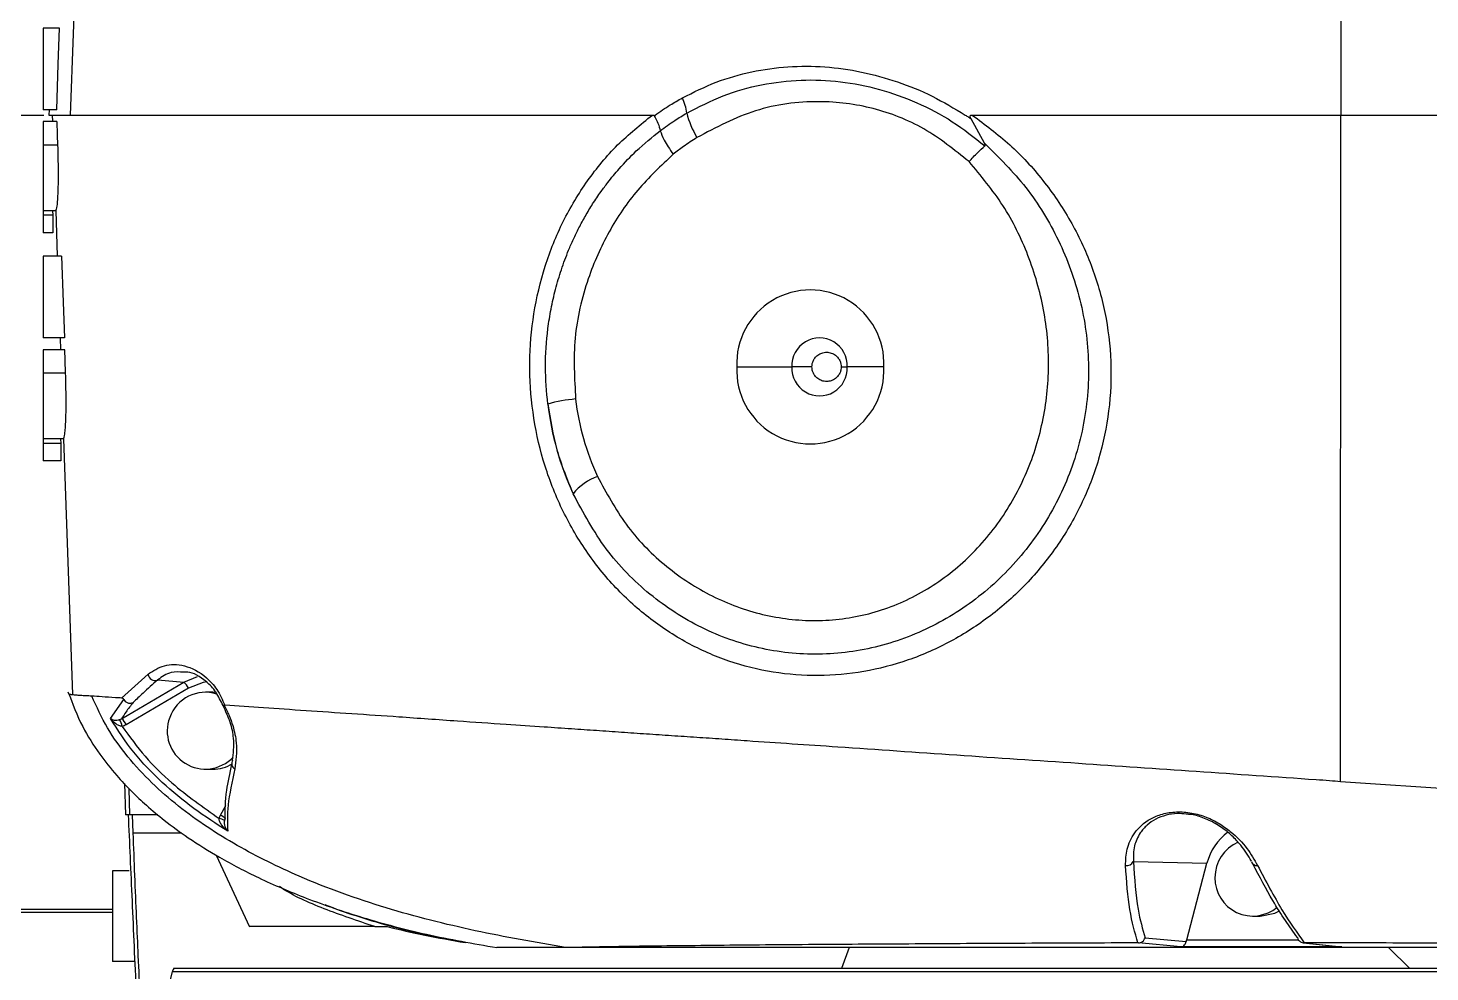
# Model space of a CAD drawing. Header units: millimetres. Extents: x -13464 to 9471, y -517 to 17126.
# Drawn here: x 5207.5 to 5307.7, y 12454.3 to 12521.7 of the extents above; entities that cross this region are included whole.
import ezdxf

# ---------------------------------------------------------------- set-up
doc = ezdxf.new("R2010")
doc.units = ezdxf.units.MM

msp = doc.modelspace()

# ---------------------------------------------------------------- linework, layer by layer
at = {"color": 7, "linetype": 'Continuous', "lineweight": 25}
for p, q in [((5301.33, 12563.14), (5301.34, 12515.5)), ((5208.63, 12521.72), (5208.63, 12515.87)), ((5209.8, 12521.72), (5208.63, 12521.72)), ((5204.34, 12515.5), (5208.68, 12515.5)), ((5209.6, 12515.87), (5208.63, 12515.87)), ((5208.63, 12515.03), (5208.63, 12513.36)), ((5209.6, 12515.03), (5208.63, 12515.03)), ((5209.05, 12515.87), (5209.04, 12515.5)), ((5209.28, 12515.5), (5209.3, 12515.03)), ((5275.88, 12513.49), (5274.93, 12515.22)), ((5301.33, 12467.86), (5301.34, 12515.5)), ((5301.34, 12515.5), (5479.34, 12515.5)), ((5208.63, 12513.36), (5208.63, 12508.66)), ((5209.66, 12513.36), (5208.63, 12513.36)), ((5209.51, 12508.66), (5208.63, 12508.66)), ((5208.63, 12508.66), (5208.63, 12508.34)), ((5209.31, 12508.34), (5208.63, 12508.34)), ((5208.63, 12508.34), (5208.63, 12507.09)), ((5209.29, 12508.66), (5209.31, 12508.34)), ((5209.52, 12508.68), (5209.63, 12505.42)), ((5209.31, 12507.09), (5208.63, 12507.09)), ((5208.63, 12505.42), (5208.63, 12499.57)), ((5209.94, 12505.42), (5208.63, 12505.42)), ((5210.14, 12499.57), (5208.63, 12499.57)), ((5209.84, 12499.57), (5209.86, 12498.73)), ((5208.63, 12498.73), (5208.63, 12497.06)), ((5210.17, 12498.73), (5208.63, 12498.73)), ((5210.23, 12497.06), (5208.63, 12497.06)), ((5208.63, 12497.06), (5208.63, 12492.35)), ((5258.19, 12497.5), (5262.12, 12497.5)), ((5263.55, 12497.5), (5262.12, 12497.5)), ((5265.65, 12497.5), (5266.07, 12497.5)), ((5268.69, 12497.5), (5266.07, 12497.5)), ((5210.08, 12492.35), (5208.63, 12492.35)), ((5208.63, 12492.35), (5208.63, 12492.04)), ((5208.63, 12492.04), (5208.63, 12490.79)), ((5209.88, 12492.04), (5208.63, 12492.04)), ((5209.86, 12492.35), (5209.88, 12492.04)), ((5210.09, 12492.37), (5210.72, 12474.08)), ((5209.88, 12490.79), (5208.63, 12490.79)), ((5214.23, 12473.83), (5216.12, 12475.54)), ((5214.23, 12472.36), (5218.68, 12474.97)), ((5216.82, 12475.13), (5218.68, 12474.97)), ((5218.68, 12474.97), (5219.65, 12475.38)), ((5210.48, 12474.08), (5210.51, 12474.09)), ((5219.01, 12474.54), (5214.56, 12471.93)), ((5220.74, 12474.25), (5220.22, 12474.25)), ((5221.01, 12474.24), (5220.74, 12474.25)), ((5213.44, 12472.38), (5214.38, 12473.74)), ((5214.08, 12472.3), (5214.23, 12472.36)), ((5220.22, 12468.75), (5220.74, 12468.75)), ((5214.43, 12467.72), (5214.52, 12465.5)), ((5214.83, 12465.5), (5214.77, 12467.36)), ((5311.88, 12467.15), (5301.33, 12467.86)), ((5221.3, 12465.47), (5221.68, 12466.15)), ((5214.83, 12465.5), (5214.52, 12465.5)), ((5215.01, 12465.5), (5214.83, 12465.5)), ((5215.06, 12464.2), (5215.01, 12465.5)), ((5216.81, 12465.5), (5215.01, 12465.5)), ((5221.64, 12465.22), (5221.59, 12465.09)), ((5215.06, 12464.2), (5218.53, 12464.2)), ((5220.98, 12462.62), (5223.38, 12457.48)), ((5286.52, 12462.16), (5291.78, 12462.04)), ((5290.33, 12456.56), (5291.78, 12462.04)), ((5213.59, 12461.5), (5213.59, 12455)), ((5214.77, 12461.5), (5213.59, 12461.5)), ((5204.86, 12458.75), (5213.59, 12458.75)), ((5213.59, 12458.5), (5204.86, 12458.5)), ((5295.06, 12458.25), (5295.58, 12458.25)), ((5232.32, 12457.5), (5233.2, 12457.5)), ((5407.64, 12456), (5245.95, 12456)), ((5266.21, 12456), (5265.67, 12454.5)), ((5289.92, 12456.06), (5286.88, 12456.34)), ((5287.37, 12456.71), (5290.3, 12456.43)), ((5301.42, 12456.06), (5289.92, 12456.06)), ((5290.33, 12456.56), (5298.32, 12456.56)), ((5298.66, 12456.35), (5301.37, 12456.06)), ((5298.71, 12456.35), (5301.42, 12456.06)), ((5304.76, 12456), (5306.28, 12454.5)), ((5215.13, 12455), (5213.59, 12455)), ((5217.85, 12454.26), (5216.85, 12450.52)), ((5360.84, 12454.26), (5217.85, 12454.26)), ((5360.74, 12454.5), (5217.95, 12454.5))]:
    msp.add_line(p, q, dxfattribs=at)
at = {"color": 7, "linetype": 'Continuous', "lineweight": 25, "flags": 128}
for points in [[(5210.59, 12515.5), (5211.44, 12538.76), (5212.1, 12557.03)], [(5209.6, 12515.87), (5209.71, 12519.14), (5209.8, 12521.72)], [(5209.6, 12515.03), (5209.63, 12514.09), (5209.66, 12513.36)], [(5209.94, 12505.42), (5210.05, 12502.14), (5210.14, 12499.57)], [(5210.23, 12497.06), (5210.2, 12497.99), (5210.17, 12498.73)], [(5220.35, 12474.99), (5220.06, 12474.94), (5219.01, 12474.54)], [(5295.58, 12458.25), (5296.62, 12458.46), (5296.97, 12458.64)]]:
    msp.add_lwpolyline(points, dxfattribs=at)
at = {"color": 7, "linetype": 'Continuous', "lineweight": 25}
for centre, radius, start, end in [((5251.07, 12515.2), 3.57, 6.9981, 25.3434), ((5261.03, 12517.27), 6.62, 194.2345, 210.6214), ((5263.44, 12497.74), 5.26, 357.3655, 182.6345), ((5264.1, 12497.59), 1.98, 357.3655, 182.6345), ((5263.44, 12497.26), 5.26, 177.3655, 2.6345), ((5264.1, 12497.41), 1.98, 177.3655, 2.6345), ((5247.62, 12484.32), 10.93, 94.9854, 105.6119), ((5265.22, 12497.46), 18.69, 186.9324, 204.624), ((5266.15, 12497.45), 21.63, 186.9324, 204.624), ((5249.59, 12485.91), 4, 109.7304, 140.7384), ((5216.63, 12475.61), 0.52, 187.6391, 291.1747), ((5217.91, 12474.04), 1.21, 24.3654, 50.5115), ((5220.22, 12471.55), 2.7, 72.3287, 160.7094), ((5213.15, 12471.65), 1.13, 8.5855, 35.1888), ((5213.46, 12471.43), 1.21, 24.3654, 50.5115), ((5220.21, 12471.48), 2.72, 159.1782, 316.9245), ((5220.74, 12471.43), 2.68, 270.0261, 301.5247), ((5222.54, 12469.16), 0.441, 147.9733, 239.0385), ((5220.62, 12462.97), 2.34, 65.6761, 75.8133), ((5220.74, 12464.29), 1.3, 45.8511, 64.5363), ((5295.64, 12461.03), 3.99, 126.2107, 165.3454), ((5295.1, 12461.01), 2.75, 113.4451, 180.2173), ((5286.05, 12462.38), 0.518, 260.809, 334.8525), ((5295.33, 12462.25), 0.377, 192.5775, 279.8765), ((5295.06, 12460.97), 2.71, 179.2313, 310.0458), ((5218.82, 12454), 1, 150, 165)]:
    msp.add_arc(centre, radius, start, end, dxfattribs=at)
for points, knots in [([(5208.63, 12613.33), (5208.38, 12612.95), (5207.86, 12612.19), (5206.75, 12610.77), (5205.42, 12609.16), (5203.39, 12606.74), (5200.46, 12603.3), (5196.6, 12598.6), (5192.61, 12593.45), (5188.66, 12587.92), (5184.87, 12582.09), (5180.9, 12575.31), (5176.96, 12567.56), (5173.33, 12558.8), (5170.37, 12549.77), (5168.11, 12540.52), (5166.51, 12531.08), (5166.06, 12524.71), (5165.83, 12521.53)], [0, 0, 0, 0, 0.030675, 0.061603, 0.092632, 0.123637, 0.185799, 0.247678, 0.310101, 0.372379, 0.434563, 0.497177, 0.581003, 0.664379, 0.747722, 0.831593, 0.915801, 1, 1, 1, 1]), ([(5254.3, 12516.73), (5255.09, 12517.13), (5256.69, 12517.92), (5259.23, 12518.64), (5261.84, 12519.01), (5264.48, 12519), (5267.1, 12518.63), (5269.68, 12517.92), (5272.18, 12516.91), (5273.73, 12515.97), (5274.51, 12515.5)], [0, 0, 0, 0, 0.126189, 0.252041, 0.376572, 0.501617, 0.626418, 0.750765, 0.875885, 1, 1, 1, 1]), ([(5254.61, 12515.64), (5255.47, 12516.08), (5257.18, 12516.96), (5259.94, 12517.73), (5262.76, 12518.07), (5265.6, 12517.95), (5268.38, 12517.41), (5271.07, 12516.44), (5273.63, 12515.11), (5275.15, 12513.9), (5275.92, 12513.3)], [0, 0, 0, 0, 0.126991, 0.252956, 0.378811, 0.503067, 0.627859, 0.75143, 0.87599, 1, 1, 1, 1]), ([(5252.35, 12515.5), (5252.71, 12515.75), (5253.34, 12516.19), (5254, 12516.56), (5254.3, 12516.73)], [0, 0, 0, 0, 0.561331, 1, 1, 1, 1]), ([(5274.78, 12512.17), (5273.74, 12513.01), (5271.66, 12514.68), (5267.95, 12516.12), (5263.84, 12516.64), (5259.45, 12516.06), (5256.7, 12514.62), (5255.33, 12513.89)], [0, 0, 0, 0, 0.1877305, 0.3739396, 0.5607866, 0.7805479, 1, 1, 1, 1]), ([(5209.05, 12515.5), (5209.03, 12515.5), (5209, 12515.5), (5209.18, 12515.5), (5209.61, 12515.5), (5210.26, 12515.5), (5210.59, 12515.5)], [0, 0, 0, 0, 0.174617, 0.427331, 0.707787, 1, 1, 1, 1]), ([(5210.59, 12515.5), (5210.95, 12515.5), (5211.65, 12515.5), (5213.25, 12515.5), (5215.35, 12515.5), (5218.07, 12515.5), (5221.26, 12515.5), (5224.84, 12515.5), (5229.78, 12515.5), (5236.31, 12515.5), (5244.2, 12515.5), (5249.51, 12515.5), (5252.16, 12515.5)], [0, 0, 0, 0, 0.100812, 0.197147, 0.286178, 0.367798, 0.444656, 0.519058, 0.592592, 0.727659, 0.863738, 1, 1, 1, 1]), ([(5275.01, 12515.5), (5275.92, 12514.82), (5277.76, 12513.46), (5280.11, 12510.89), (5282.09, 12507.99), (5283.59, 12504.8), (5284.58, 12501.4), (5285, 12497.89), (5284.85, 12494.34), (5284.13, 12490.89), (5282.86, 12487.61), (5281.1, 12484.6), (5278.91, 12481.93), (5276.36, 12479.65), (5273.51, 12477.82), (5270.46, 12476.47), (5267.27, 12475.65), (5264.02, 12475.35), (5260.77, 12475.6), (5257.6, 12476.39), (5254.6, 12477.71), (5251.83, 12479.53), (5249.34, 12481.81), (5247.23, 12484.49), (5245.52, 12487.52), (5244.28, 12490.8), (5243.54, 12494.26), (5243.31, 12497.79), (5243.61, 12501.32), (5244.41, 12504.73), (5245.71, 12507.94), (5247.46, 12510.85), (5249.6, 12513.45), (5251.31, 12514.82), (5252.16, 12515.5)], [0, 0, 0, 0, 0.030978, 0.062206, 0.093343, 0.124748, 0.156035, 0.187541, 0.218843, 0.250325, 0.281497, 0.312842, 0.34385, 0.375017, 0.405922, 0.43696, 0.467838, 0.498707, 0.529944, 0.561223, 0.592309, 0.623675, 0.654889, 0.686346, 0.717636, 0.74913, 0.780449, 0.81194, 0.84327, 0.874727, 0.906062, 0.93744, 0.968766, 1, 1, 1, 1]), ([(5252.16, 12515.5), (5252.18, 12515.5), (5252.21, 12515.5), (5252.24, 12515.49), (5252.27, 12515.48), (5252.28, 12515.46), (5252.29, 12515.45)], [0, 0, 0, 0, 0.354649, 0.64124, 0.829648, 1, 1, 1, 1]), ([(5252.29, 12515.45), (5252.3, 12515.46), (5252.32, 12515.48), (5252.34, 12515.5), (5252.35, 12515.5)], [0, 0, 0, 0, 0.56, 1, 1, 1, 1]), ([(5252.29, 12515.45), (5252.38, 12515.27), (5252.6, 12514.87), (5252.67, 12514.55), (5252.71, 12514.38)], [0, 0, 0, 0, 0.463404, 1, 1, 1, 1]), ([(5252.71, 12514.38), (5253.05, 12514.63), (5253.67, 12515.08), (5254.33, 12515.47), (5254.61, 12515.64)], [0, 0, 0, 0, 0.5599514, 1, 1, 1, 1]), ([(5274.51, 12515.5), (5274.59, 12515.45), (5274.73, 12515.36), (5274.87, 12515.26), (5274.93, 12515.22)], [0, 0, 0, 0, 0.56, 1, 1, 1, 1]), ([(5274.93, 12515.22), (5274.91, 12515.25), (5274.89, 12515.29), (5274.86, 12515.36), (5274.86, 12515.42), (5274.87, 12515.46), (5274.9, 12515.48), (5274.95, 12515.5), (5274.99, 12515.5), (5275.01, 12515.5)], [0, 0, 0, 0, 0.230752, 0.407987, 0.55595, 0.632757, 0.711083, 0.836312, 1, 1, 1, 1]), ([(5275.01, 12515.5), (5277.38, 12515.5), (5282.15, 12515.5), (5288.96, 12515.5), (5295.38, 12515.5), (5299.35, 12515.5), (5301.34, 12515.5)], [0, 0, 0, 0, 0.276459, 0.554468, 0.775399, 1, 1, 1, 1]), ([(5244.68, 12494.84), (5244.6, 12495.73), (5244.45, 12497.53), (5244.61, 12499.8), (5244.9, 12501.65), (5245.22, 12503.06), (5245.64, 12504.46), (5246.08, 12505.65), (5246.51, 12506.64), (5246.91, 12507.46), (5247.37, 12508.3), (5247.89, 12509.17), (5248.43, 12509.96), (5249.06, 12510.81), (5249.88, 12511.8), (5251.1, 12513.08), (5252.13, 12513.91), (5252.71, 12514.38)], [0, 0, 0, 0, 0.117623, 0.2396758, 0.3024275, 0.366761, 0.4327727, 0.4995979, 0.5380127, 0.5789245, 0.6224329, 0.6686785, 0.7177722, 0.7546876, 0.81386, 0.8953521, 1, 1, 1, 1]), ([(5252.71, 12514.38), (5252.79, 12514.17), (5252.92, 12513.82), (5253.28, 12513.22), (5253.52, 12512.88), (5253.65, 12512.7)], [0, 0, 0, 0, 0.44319, 0.710429, 1, 1, 1, 1]), ([(5209.66, 12513.36), (5209.67, 12512.74), (5209.71, 12511.51), (5209.68, 12509.96), (5209.61, 12508.87), (5209.54, 12508.73), (5209.51, 12508.66)], [0, 0, 0, 0, 0.2499919, 0.4997614, 0.7494326, 1, 1, 1, 1]), ([(5275.88, 12513.49), (5276.91, 12512.48), (5278.98, 12510.43), (5281.3, 12506.58), (5282.86, 12502.33), (5283.48, 12497.76), (5283.08, 12493.15), (5281.66, 12488.75), (5279.33, 12484.8), (5276.22, 12481.48), (5272.5, 12478.97), (5268.37, 12477.38), (5264.04, 12476.8), (5259.72, 12477.26), (5255.6, 12478.72), (5251.89, 12481.13), (5248.69, 12484.37), (5247.22, 12487.08), (5246.49, 12488.44)], [0, 0, 0, 0, 0.060041, 0.120875, 0.182474, 0.244516, 0.30723, 0.370027, 0.432624, 0.495413, 0.558218, 0.620804, 0.683609, 0.746496, 0.809244, 0.872512, 0.9361, 1, 1, 1, 1]), ([(5255.33, 12513.89), (5255.01, 12513.68), (5254.43, 12513.31), (5253.89, 12512.89), (5253.65, 12512.7)], [0, 0, 0, 0, 0.559957, 1, 1, 1, 1]), ([(5274.78, 12512.17), (5274.98, 12512.39), (5275.34, 12512.79), (5275.74, 12513.14), (5275.92, 12513.3)], [0, 0, 0, 0, 0.545275, 1, 1, 1, 1]), ([(5275.92, 12513.3), (5275.92, 12513.31), (5275.93, 12513.32), (5275.93, 12513.34), (5275.93, 12513.4), (5275.9, 12513.45), (5275.88, 12513.49)], [0, 0, 0, 0, 0.069214, 0.146146, 0.346034, 1, 1, 1, 1]), ([(5253.65, 12512.7), (5252.77, 12511.88), (5251.02, 12510.24), (5248.97, 12507.2), (5247.39, 12503.65), (5246.43, 12499.57), (5246.59, 12496.66), (5246.67, 12495.21)], [0, 0, 0, 0, 0.187525, 0.373464, 0.560306, 0.780015, 1, 1, 1, 1]), ([(5248.24, 12489.67), (5248.87, 12488.5), (5250.14, 12486.14), (5252.91, 12483.29), (5256.15, 12481.11), (5259.77, 12479.73), (5263.58, 12479.22), (5267.41, 12479.65), (5271.03, 12481.02), (5274.25, 12483.25), (5276.92, 12486.19), (5278.91, 12489.67), (5280.16, 12493.53), (5280.59, 12497.57), (5280.23, 12501.62), (5279.1, 12505.5), (5277.32, 12509.13), (5275.63, 12511.16), (5274.78, 12512.17)], [0, 0, 0, 0, 0.062588, 0.12515, 0.187697, 0.249965, 0.31249, 0.374946, 0.437235, 0.499813, 0.562393, 0.624743, 0.687279, 0.749831, 0.812158, 0.874759, 0.937222, 1, 1, 1, 1]), ([(5209.31, 12508.34), (5209.31, 12508.03), (5209.31, 12507.3), (5209.31, 12507.17), (5209.31, 12507.09)], [0, 0, 0, 0, 0.421059, 1, 1, 1, 1]), ([(5263.55, 12497.5), (5263.56, 12497.57), (5263.56, 12497.7), (5263.63, 12497.92), (5263.76, 12498.15), (5263.97, 12498.36), (5264.26, 12498.51), (5264.6, 12498.57), (5264.94, 12498.51), (5265.23, 12498.36), (5265.44, 12498.15), (5265.57, 12497.92), (5265.63, 12497.7), (5265.64, 12497.57), (5265.65, 12497.5)], [0, 0, 0, 0, 0.057328, 0.124872, 0.20374, 0.29406, 0.39415, 0.5, 0.60585, 0.70594, 0.79626, 0.875128, 0.942672, 1, 1, 1, 1]), ([(5210.08, 12492.35), (5210.11, 12492.43), (5210.18, 12492.57), (5210.25, 12493.65), (5210.28, 12495.21), (5210.24, 12496.44), (5210.23, 12497.06)], [0, 0, 0, 0, 0.2500061, 0.4997871, 0.7494484, 1, 1, 1, 1]), ([(5265.65, 12497.5), (5265.64, 12497.44), (5265.63, 12497.3), (5265.57, 12497.09), (5265.44, 12496.86), (5265.23, 12496.65), (5264.94, 12496.5), (5264.6, 12496.44), (5264.26, 12496.5), (5263.97, 12496.65), (5263.76, 12496.86), (5263.63, 12497.09), (5263.56, 12497.3), (5263.56, 12497.44), (5263.55, 12497.5)], [0, 0, 0, 0, 0.057328, 0.124872, 0.20374, 0.29406, 0.39415, 0.5, 0.60585, 0.70594, 0.79626, 0.875128, 0.942672, 1, 1, 1, 1]), ([(5244.68, 12494.84), (5244.86, 12493.74), (5245.22, 12491.53), (5246.06, 12489.47), (5246.49, 12488.44)], [0, 0, 0, 0, 0.496672, 1, 1, 1, 1]), ([(5209.88, 12492.04), (5209.88, 12491.73), (5209.88, 12491), (5209.88, 12490.86), (5209.88, 12490.79)], [0, 0, 0, 0, 0.420301, 1, 1, 1, 1]), ([(5216.12, 12475.54), (5216.49, 12475.78), (5217.24, 12476.27), (5218.69, 12476.27), (5220.05, 12475.6), (5221.07, 12474.51), (5221.43, 12473.72), (5221.61, 12473.33)], [0, 0, 0, 0, 0.249249, 0.49989, 0.75001, 0.875408, 1, 1, 1, 1]), ([(5216.82, 12475.13), (5216.45, 12474.81), (5215.8, 12474.24), (5215.28, 12473.74), (5215.06, 12473.52)], [0, 0, 0, 0, 0.559942, 1, 1, 1, 1]), ([(5218.67, 12475.68), (5218.36, 12475.7), (5217.64, 12475.75), (5217.12, 12475.35), (5216.82, 12475.13)], [0, 0, 0, 0, 0.432153, 1, 1, 1, 1]), ([(5221.48, 12473.3), (5221.32, 12473.63), (5220.98, 12474.34), (5220.08, 12475.25), (5219.24, 12475.72), (5218.76, 12475.69), (5218.67, 12475.68)], [0, 0, 0, 0, 0.2125516, 0.4476642, 0.8924786, 1, 1, 1, 1]), ([(5210.4, 12474.28), (5210.72, 12473.44), (5211.31, 12471.88), (5212.57, 12469.92), (5213.77, 12468.4), (5214.9, 12467.19), (5216.07, 12466.09), (5217.42, 12464.98), (5219.13, 12463.73), (5221.35, 12462.35), (5224.13, 12460.9), (5227.52, 12459.45), (5231.52, 12458.09), (5236.06, 12456.87), (5239.35, 12456.3), (5241.04, 12456)], [0, 0, 0, 0, 0.0703807, 0.1305115, 0.1805618, 0.2201309, 0.2578963, 0.3029038, 0.3629779, 0.4381048, 0.5277064, 0.6307552, 0.7456473, 0.8699131, 1, 1, 1, 1]), ([(5212.1, 12473.97), (5212.03, 12473.98), (5211.85, 12473.99), (5211.61, 12474), (5211.4, 12474.01), (5211.24, 12474.02), (5211.11, 12474.03), (5210.98, 12474.04), (5210.84, 12474.05), (5210.73, 12474.07), (5210.63, 12474.08), (5210.54, 12474.08), (5210.49, 12474.08), (5210.46, 12474.08), (5210.47, 12474.08), (5210.47, 12474.08)], [0, 0, 0, 0, 0.062697, 0.148856, 0.235202, 0.297586, 0.349764, 0.416694, 0.49837, 0.594799, 0.669127, 0.768268, 0.892236, 0.994982, 1, 1, 1, 1]), ([(5213.79, 12473.86), (5213.45, 12473.88), (5212.79, 12473.93), (5212.33, 12473.96), (5212.1, 12473.97)], [0, 0, 0, 0, 0.500076, 1, 1, 1, 1]), ([(5245.95, 12456), (5243.79, 12456.38), (5239.48, 12457.13), (5233.09, 12458.75), (5227.39, 12460.79), (5222.42, 12463.23), (5218.21, 12465.99), (5215.14, 12468.92), (5213.15, 12471.67), (5212.45, 12473.2), (5212.1, 12473.97)], [0, 0, 0, 0, 0.165404, 0.33075, 0.496698, 0.621013, 0.747878, 0.874228, 0.937019, 1, 1, 1, 1]), ([(5214.23, 12473.83), (5214.16, 12473.84), (5214, 12473.85), (5213.86, 12473.86), (5213.79, 12473.86)], [0, 0, 0, 0, 0.500289, 1, 1, 1, 1]), ([(5214.38, 12473.74), (5214.38, 12473.75), (5214.38, 12473.76), (5214.36, 12473.78), (5214.33, 12473.81), (5214.28, 12473.83), (5214.25, 12473.83), (5214.23, 12473.83)], [0, 0, 0, 0, 0.0396435, 0.0822952, 0.1859041, 0.500583, 1, 1, 1, 1]), ([(5215.06, 12473.52), (5214.88, 12473.29), (5214.55, 12472.88), (5214.33, 12472.52), (5214.23, 12472.36)], [0, 0, 0, 0, 0.559996, 1, 1, 1, 1]), ([(5214.38, 12473.74), (5214.42, 12473.69), (5214.47, 12473.61), (5214.58, 12473.54), (5214.68, 12473.49), (5214.78, 12473.47), (5214.91, 12473.47), (5215, 12473.5), (5215.06, 12473.52)], [0, 0, 0, 0, 0.230168, 0.360539, 0.497815, 0.635848, 0.766058, 1, 1, 1, 1]), ([(5221.55, 12473.33), (5221.52, 12473.32), (5221.47, 12473.29), (5221.47, 12473.3), (5221.48, 12473.3)], [0, 0, 0, 0, 0.440238, 1, 1, 1, 1]), ([(5222.16, 12469.39), (5222.22, 12469.88), (5222.31, 12470.62), (5222.07, 12472.01), (5221.67, 12472.89), (5221.48, 12473.3)], [0, 0, 0, 0, 0.497166, 0.76503, 1, 1, 1, 1]), ([(5221.55, 12473.33), (5221.68, 12473.08), (5221.94, 12472.57), (5222.26, 12471.64), (5222.54, 12470.21), (5222.4, 12469.35), (5222.31, 12468.78)], [0, 0, 0, 0, 0.126417, 0.253176, 0.504676, 1, 1, 1, 1]), ([(5221.62, 12473.33), (5221.6, 12473.33), (5221.58, 12473.33), (5221.56, 12473.33), (5221.55, 12473.33)], [0, 0, 0, 0, 0.500017, 1, 1, 1, 1]), ([(5234.05, 12472.48), (5231.79, 12472.63), (5228.4, 12472.86), (5224.31, 12473.14), (5222.52, 12473.27), (5221.62, 12473.33)], [0, 0, 0, 0, 0.500253, 0.749373, 1, 1, 1, 1]), ([(5221.81, 12464.32), (5221, 12464.84), (5219.36, 12465.9), (5217.1, 12467.78), (5215.03, 12469.89), (5213.97, 12471.55), (5213.44, 12472.38)], [0, 0, 0, 0, 0.248158, 0.498686, 0.751251, 1, 1, 1, 1]), ([(5213.44, 12472.38), (5213.52, 12472.33), (5213.65, 12472.26), (5213.89, 12472.25), (5214.04, 12472.29), (5214.08, 12472.3)], [0, 0, 0, 0, 0.53392, 0.895444, 1, 1, 1, 1]), ([(5214.27, 12471.81), (5214.19, 12471.83), (5214.02, 12471.86), (5213.72, 12472.05), (5213.55, 12472.24), (5213.44, 12472.38)], [0, 0, 0, 0, 0.220289, 0.46967, 1, 1, 1, 1]), ([(5214.56, 12471.93), (5214.51, 12471.9), (5214.42, 12471.86), (5214.32, 12471.83), (5214.27, 12471.81)], [0, 0, 0, 0, 0.559702, 1, 1, 1, 1]), ([(5258.93, 12470.77), (5258.32, 12470.82), (5257.12, 12470.9), (5255.32, 12471.02), (5253.53, 12471.14), (5251.73, 12471.26), (5249.95, 12471.38), (5248.16, 12471.51), (5246.32, 12471.63), (5244.17, 12471.78), (5241.46, 12471.96), (5237.97, 12472.2), (5235.44, 12472.38), (5234.05, 12472.48)], [0, 0, 0, 0, 0.0712633, 0.1426008, 0.2139965, 0.2854471, 0.3569487, 0.4284961, 0.5000834, 0.5788925, 0.6884379, 0.8286992, 1, 1, 1, 1]), ([(5214.27, 12471.81), (5214.8, 12471.08), (5215.85, 12469.62), (5218.16, 12467.37), (5220.05, 12466.04), (5221.2, 12465.23)], [0, 0, 0, 0, 0.279742, 0.560432, 1, 1, 1, 1]), ([(5265.4, 12470.33), (5264.31, 12470.41), (5262.14, 12470.55), (5260, 12470.7), (5258.93, 12470.77)], [0, 0, 0, 0, 0.499559, 1, 1, 1, 1]), ([(5282.6, 12469.16), (5279.68, 12469.35), (5273.85, 12469.75), (5268.22, 12470.14), (5265.4, 12470.33)], [0, 0, 0, 0, 0.500102, 1, 1, 1, 1]), ([(5221.64, 12465.22), (5221.63, 12465.83), (5221.62, 12466.86), (5221.97, 12468.46), (5222.11, 12469.11)], [0, 0, 0, 0, 0.594618, 1, 1, 1, 1]), ([(5299.58, 12467.99), (5296.72, 12468.19), (5291.01, 12468.58), (5285.4, 12468.96), (5282.6, 12469.16)], [0, 0, 0, 0, 0.501366, 1, 1, 1, 1]), ([(5222.31, 12468.78), (5222.12, 12467.86), (5221.73, 12466.03), (5221.79, 12464.89), (5221.81, 12464.32)], [0, 0, 0, 0, 0.501452, 1, 1, 1, 1]), ([(5301.33, 12467.86), (5301.07, 12467.88), (5300.48, 12467.93), (5299.9, 12467.97), (5299.58, 12467.99)], [0, 0, 0, 0, 0.449712, 1, 1, 1, 1]), ([(5214.7, 12465.5), (5214.79, 12463.48), (5214.97, 12459.43), (5215.27, 12452.73), (5215.56, 12446.1), (5215.84, 12439.8), (5216.1, 12434.19), (5216.33, 12429.48), (5216.53, 12425.67), (5216.7, 12422.66), (5216.79, 12421.22), (5216.84, 12420.5)], [0, 0, 0, 0, 0.111387, 0.223089, 0.334788, 0.446278, 0.558497, 0.668911, 0.778651, 0.889152, 1, 1, 1, 1]), ([(5221.2, 12465.23), (5221.21, 12465.28), (5221.24, 12465.36), (5221.28, 12465.43), (5221.3, 12465.47)], [0, 0, 0, 0, 0.559795, 1, 1, 1, 1]), ([(5221.81, 12464.32), (5221.66, 12464.45), (5221.44, 12464.64), (5221.26, 12464.94), (5221.2, 12465.11), (5221.2, 12465.19), (5221.2, 12465.23)], [0, 0, 0, 0, 0.53604, 0.784331, 0.897681, 1, 1, 1, 1]), ([(5221.57, 12464.99), (5221.57, 12464.99), (5221.57, 12465.01), (5221.58, 12465.05), (5221.58, 12465.08), (5221.59, 12465.1)], [0, 0, 0, 0, 0.066376, 0.547252, 1, 1, 1, 1]), ([(5221.59, 12465.09), (5221.58, 12465.06), (5221.56, 12464.98), (5221.57, 12464.91), (5221.57, 12464.87)], [0, 0, 0, 0, 0.474295, 1, 1, 1, 1]), ([(5285.96, 12461.87), (5285.98, 12462.26), (5286, 12463.04), (5286.53, 12464.22), (5287.45, 12465.11), (5288.57, 12465.58), (5289.59, 12465.74), (5290.7, 12465.66), (5291.75, 12465.35), (5292.68, 12464.88), (5293.73, 12464.13), (5294.71, 12463.09), (5295.16, 12462.28), (5295.39, 12461.88)], [0, 0, 0, 0, 0.124203, 0.248394, 0.373461, 0.435814, 0.498362, 0.560793, 0.623464, 0.686078, 0.748968, 0.874293, 1, 1, 1, 1]), ([(5290.29, 12465.54), (5290.08, 12465.56), (5289.58, 12465.61), (5288.82, 12465.48), (5288.08, 12465.19), (5287.58, 12464.83), (5287.23, 12464.49), (5286.86, 12464), (5286.52, 12463.2), (5286.52, 12462.53), (5286.52, 12462.16)], [0, 0, 0, 0, 0.07199, 0.171584, 0.279719, 0.400904, 0.467524, 0.538522, 0.74872, 1, 1, 1, 1]), ([(5294.96, 12462.17), (5294.73, 12462.55), (5294.44, 12463.04), (5293.9, 12463.66), (5293.57, 12463.99), (5293.1, 12464.4), (5292.44, 12464.87), (5291.53, 12465.29), (5290.79, 12465.52), (5290.38, 12465.53), (5290.29, 12465.54)], [0, 0, 0, 0, 0.294522, 0.381899, 0.464076, 0.54126, 0.698691, 0.837611, 0.96348, 1, 1, 1, 1]), ([(5215.7, 12450.5), (5215.69, 12450.6), (5215.66, 12450.81), (5215.56, 12452.52), (5215.44, 12455.05), (5215.31, 12458.06), (5215.18, 12461.06), (5215.1, 12463.18), (5215.06, 12464.2)], [0, 0, 0, 0, 0.1840028, 0.3789983, 0.5757481, 0.7257269, 0.8677805, 1, 1, 1, 1]), ([(5221.57, 12464.87), (5221.58, 12464.8), (5221.62, 12464.57), (5221.73, 12464.42), (5221.81, 12464.32)], [0, 0, 0, 0, 0.315873, 1, 1, 1, 1]), ([(5286.52, 12462.16), (5286.6, 12460.95), (5286.76, 12458.77), (5287.18, 12457.34), (5287.37, 12456.71)], [0, 0, 0, 0, 0.5594301, 1, 1, 1, 1]), ([(5298.25, 12456.72), (5297.67, 12457.52), (5296.68, 12458.9), (5295.54, 12461.07), (5295.05, 12462)], [0, 0, 0, 0, 0.575818, 1, 1, 1, 1]), ([(5295.39, 12461.88), (5295.99, 12460.75), (5297.17, 12458.5), (5298.21, 12457.07), (5298.73, 12456.35)], [0, 0, 0, 0, 0.5003515, 1, 1, 1, 1]), ([(5286.85, 12456.34), (5286.64, 12457.07), (5286.2, 12458.53), (5286.04, 12460.76), (5285.96, 12461.87)], [0, 0, 0, 0, 0.499893, 1, 1, 1, 1]), ([(5232.32, 12457.5), (5231.09, 12457.92), (5228.66, 12458.73), (5226.44, 12459.73), (5225.55, 12460.33), (5225.51, 12460.37)], [0, 0, 0, 0, 0.4926764, 0.9733476, 1, 1, 1, 1]), ([(5228.78, 12459.08), (5228.79, 12459.07), (5229.46, 12458.79), (5230.91, 12458.29), (5233.31, 12457.56), (5235.94, 12456.9), (5237.85, 12456.55), (5238.8, 12456.36)], [0, 0, 0, 0, 0.003759, 0.25329, 0.495877, 0.74666, 1, 1, 1, 1]), ([(5232.32, 12457.5), (5231.33, 12457.5), (5229.34, 12457.5), (5227.02, 12457.5), (5225.22, 12457.5), (5224.04, 12457.5), (5223.42, 12457.5), (5223.42, 12457.5), (5223.42, 12457.5)], [0, 0, 0, 0, 0.1753469, 0.3495414, 0.5236495, 0.6979666, 0.868696, 1, 1, 1, 1]), ([(5233.2, 12457.5), (5234.09, 12457.29), (5235.86, 12456.87), (5237.8, 12456.54), (5238.8, 12456.36), (5238.8, 12456.36), (5238.8, 12456.36), (5238.8, 12456.36), (5238.8, 12456.36), (5238.8, 12456.36)], [0, 0, 0, 0, 0.499945, 0.999749, 0.999935, 0.999983, 0.999995, 0.999999, 1, 1, 1, 1]), ([(5245.95, 12456), (5245.11, 12456), (5243.47, 12456), (5242.1, 12456), (5241.3, 12456), (5241.13, 12456), (5241.05, 12456)], [0, 0, 0, 0, 0.288591, 0.5668, 0.783201, 1, 1, 1, 1]), ([(5286.85, 12456.34), (5284.3, 12456.33), (5279.18, 12456.31), (5271.8, 12456.27), (5265.79, 12456.23), (5261.11, 12456.2), (5257.68, 12456.17), (5254.36, 12456.13), (5251.21, 12456.1), (5248.28, 12456.05), (5246.73, 12456.02), (5245.95, 12456)], [0, 0, 0, 0, 0.164628, 0.330926, 0.49838, 0.582675, 0.666023, 0.748745, 0.833068, 0.916805, 1, 1, 1, 1]), ([(5286.88, 12456.34), (5286.87, 12456.34), (5286.86, 12456.34), (5286.86, 12456.34), (5286.85, 12456.34)], [0, 0, 0, 0, 0.559979, 1, 1, 1, 1]), ([(5286.88, 12456.34), (5286.93, 12456.34), (5287.04, 12456.35), (5287.18, 12456.43), (5287.3, 12456.55), (5287.34, 12456.65), (5287.37, 12456.71)], [0, 0, 0, 0, 0.240417, 0.499694, 0.71006, 1, 1, 1, 1]), ([(5289.92, 12456.06), (5289.96, 12456.06), (5290.06, 12456.08), (5290.17, 12456.17), (5290.26, 12456.29), (5290.29, 12456.39), (5290.3, 12456.43)], [0, 0, 0, 0, 0.3041992, 0.6053642, 0.8174469, 1, 1, 1, 1]), ([(5290.3, 12456.43), (5290.31, 12456.46), (5290.32, 12456.5), (5290.33, 12456.54), (5290.33, 12456.56)], [0, 0, 0, 0, 0.559639, 1, 1, 1, 1]), ([(5298.25, 12456.72), (5298.27, 12456.66), (5298.31, 12456.54), (5298.44, 12456.42), (5298.58, 12456.36), (5298.67, 12456.35), (5298.71, 12456.35)], [0, 0, 0, 0, 0.304929, 0.573233, 0.804896, 1, 1, 1, 1]), ([(5298.73, 12456.35), (5298.72, 12456.35), (5298.72, 12456.35), (5298.71, 12456.35), (5298.71, 12456.35)], [0, 0, 0, 0, 0.560004, 1, 1, 1, 1]), ([(5388.29, 12456.07), (5386.28, 12456.07), (5382.12, 12456.09), (5375.66, 12456.11), (5368.77, 12456.13), (5361.44, 12456.15), (5353.68, 12456.18), (5345.99, 12456.2), (5338.31, 12456.23), (5330.6, 12456.25), (5322.64, 12456.28), (5314.55, 12456.3), (5306.63, 12456.33), (5301.33, 12456.34), (5298.73, 12456.35)], [0, 0, 0, 0, 0.067217, 0.139304, 0.21626, 0.298086, 0.384782, 0.476348, 0.555602, 0.642178, 0.734728, 0.822184, 0.912968, 1, 1, 1, 1])]:
    msp.add_open_spline(points, degree=3, knots=knots, dxfattribs=at)

doc.saveas('drawing.dxf')
